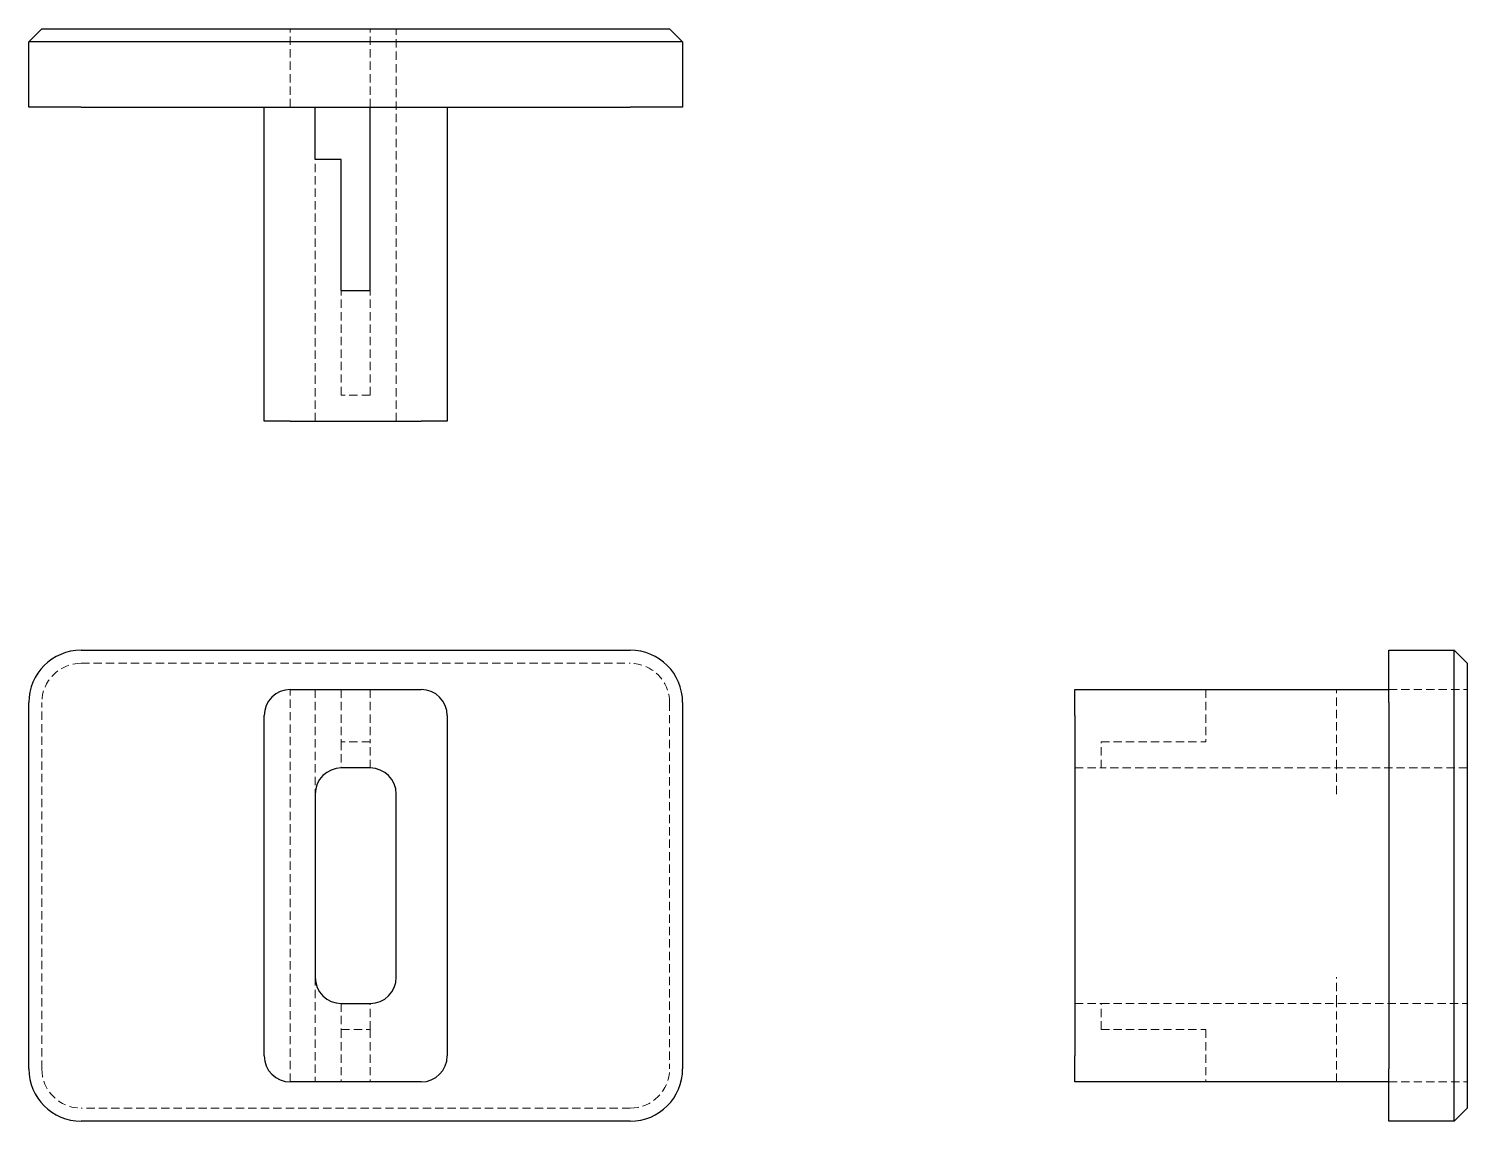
# Model space of a CAD drawing. Header units: millimetres. Extents: x 33 to 253, y 21 to 188.
import ezdxf

# ---------------------------------------------------------------- set-up
doc = ezdxf.new("R2010")
doc.units = ezdxf.units.MM
doc.linetypes.add('HIDDEN', pattern=[1.905, 1.27, -0.635])

msp = doc.modelspace()

# ---------------------------------------------------------------- linework, layer by layer
at = {"color": 7, "linetype": 'Continuous', "lineweight": 25}
for p, q in [((35, 188), (33, 186)), ((35, 188), (41, 188)), ((41, 188), (125, 188)), ((125, 188), (131, 188)), ((133, 186), (131, 188)), ((41, 186), (33, 186)), ((33, 176), (33, 186)), ((125, 186), (41, 186)), ((133, 186), (125, 186)), ((133, 186), (133, 176)), ((41, 176), (33, 176)), ((41, 176), (125, 176)), ((69, 128), (69, 176)), ((73, 175.96), (73, 176)), ((76.8, 175.96), (76.8, 176)), ((85.2, 148), (85.2, 176)), ((97, 176), (97, 128)), ((133, 176), (125, 176)), ((76.8, 168), (76.8, 175.96)), ((80.8, 168), (76.8, 168)), ((80.8, 148), (80.8, 168)), ((80.8, 148), (85.2, 148)), ((73, 128), (69, 128)), ((73, 128), (93, 128)), ((97, 128), (93, 128)), ((41, 93), (125, 93)), ((241, 85), (241, 93)), ((241, 93), (251, 93)), ((251, 85), (251, 93)), ((251, 93), (253, 91)), ((253, 91), (253, 85)), ((73, 87), (93, 87)), ((193, 87), (241, 87)), ((193, 83), (193, 87)), ((33, 29), (33, 85)), ((133, 85), (133, 29)), ((241, 85), (241, 29)), ((251, 29), (251, 85)), ((253, 85), (253, 29)), ((69, 31), (69, 83)), ((97, 83), (97, 31)), ((193, 83), (193, 31)), ((85.2, 75), (80.8, 75)), ((76.8, 71), (76.8, 43)), ((89.2, 43), (89.2, 71)), ((80.8, 39), (85.2, 39)), ((193, 27), (193, 31)), ((241, 21), (241, 29)), ((251, 21), (251, 29)), ((253, 29), (253, 23)), ((93, 27), (73, 27)), ((241, 27), (193, 27)), ((253, 23), (251, 21)), ((125, 21), (41, 21)), ((251, 21), (241, 21))]:
    msp.add_line(p, q, dxfattribs=at)
at = {"color": 7, "linetype": 'HIDDEN', "lineweight": 18}
for p, q in [((73, 176), (73, 188)), ((85.2, 176), (85.2, 188)), ((89.2, 128), (89.2, 188)), ((76.8, 128), (76.8, 168)), ((80.8, 132), (80.8, 148)), ((85.2, 132), (85.2, 148)), ((85.2, 132), (80.8, 132)), ((41, 91), (125, 91)), ((73, 87), (73, 86.96)), ((73, 27.04), (73, 86.96)), ((76.8, 87), (76.8, 71)), ((80.8, 87), (80.8, 79)), ((85.2, 87), (85.2, 79)), ((213, 87), (213, 79)), ((233, 75), (233, 87)), ((241, 87), (253, 87)), ((35, 29), (35, 85)), ((131, 85), (131, 29)), ((80.8, 79), (80.8, 75)), ((85.2, 79), (80.8, 79)), ((85.2, 75), (85.2, 79)), ((197, 79), (213, 79)), ((197, 75), (197, 79)), ((193, 75), (197, 75)), ((253, 75), (197, 75)), ((233, 71), (233, 75)), ((76.8, 43), (76.8, 27)), ((233, 39), (233, 43)), ((80.8, 39), (80.8, 35)), ((85.2, 35), (85.2, 39)), ((193, 39), (197, 39)), ((197, 39), (253, 39)), ((197, 35), (197, 39)), ((233, 27), (233, 39)), ((80.8, 35), (85.2, 35)), ((80.8, 35), (80.8, 27)), ((85.2, 35), (85.2, 27)), ((197, 35), (213, 35)), ((213, 35), (213, 27)), ((73, 27.04), (73, 27)), ((241, 27), (253, 27)), ((125, 23), (41, 23))]:
    msp.add_line(p, q, dxfattribs=at)
at = {"color": 7, "linetype": 'Continuous', "lineweight": 25}
for centre, radius, start, end in [((41, 85), 8, 90, 180), ((125, 85), 8, 0, 90), ((73, 83), 4, 90, 180), ((93, 83), 4, 0, 90), ((80.8, 71), 4, 90, 180), ((85.2, 71), 4, 0, 90), ((80.8, 43), 4, 180, 270), ((85.2, 43), 4, 270, 0), ((73, 31), 4, 180, 270), ((93, 31), 4, 270, 0), ((41, 29), 8, 180, 270), ((125, 29), 8, 270, 0)]:
    msp.add_arc(centre, radius, start, end, dxfattribs=at)
at = {"color": 7, "linetype": 'HIDDEN', "lineweight": 18}
for centre, radius, start, end in [((41, 85), 6, 90, 180), ((125, 85), 6, 0, 90), ((240.96, 86.96), 0.04, 0, 90), ((41, 29), 6, 180, 270), ((125, 29), 6, 270, 0), ((240.96, 27.04), 0.04, 270, 0)]:
    msp.add_arc(centre, radius, start, end, dxfattribs=at)

doc.saveas('drawing.dxf')
